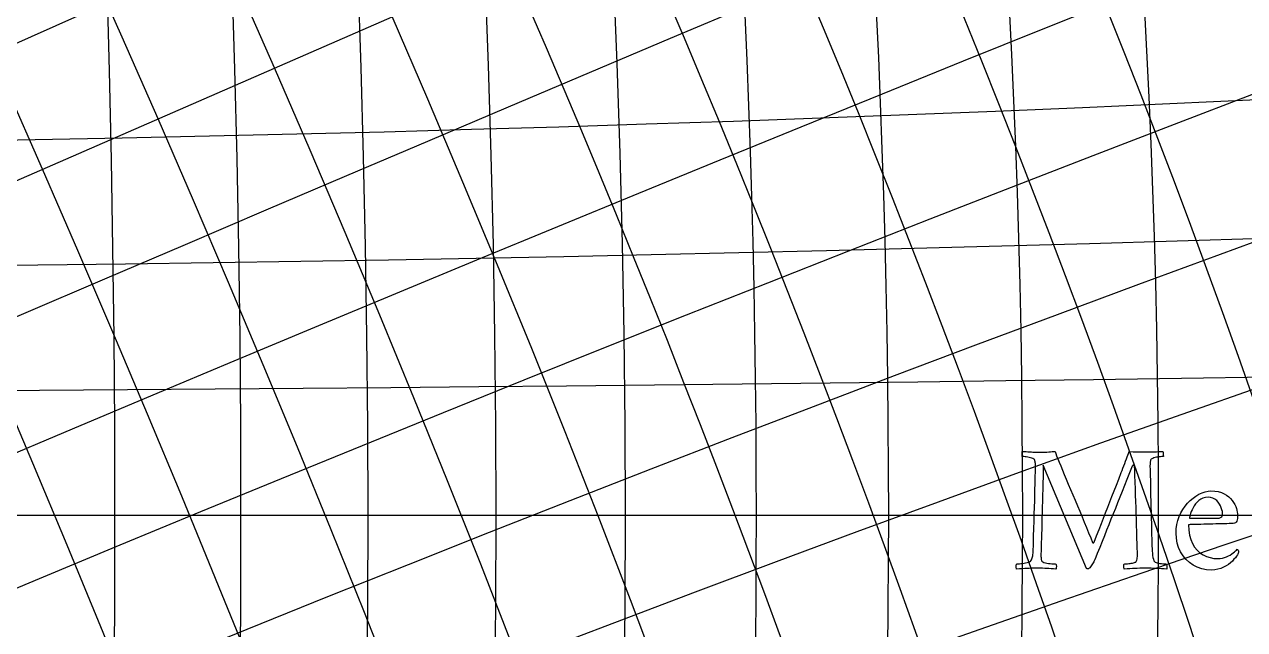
# Model space of a CAD drawing. Header units: millimetres. Extents: x -78 to 78, y -78 to 97.
# Drawn here: x 9.73 to 25.04, y -1.44 to 6.16 of the extents above; entities that cross this region are included whole.
import ezdxf

# ---------------------------------------------------------------- set-up
doc = ezdxf.new("R2010")
doc.units = ezdxf.units.MM
for name, color, linetype in [('CUT_OUTER', 1, 'Continuous'), ('ENGRAVE', 7, 'Continuous'), ('ENGRAVE_FINE', 8, 'Continuous'), ('TEXT', 5, 'Continuous')]:
    doc.layers.add(name, color=color, linetype=linetype)

msp = doc.modelspace()

# ---------------------------------------------------------------- linework, layer by layer
at = {"layer": 'CUT_OUTER'}
msp.add_arc((-0.0002, -0.0002), 77.9998, 178.593623, 0.21968, dxfattribs=at)
at = {"layer": 'ENGRAVE'}
for points in [[(-64.6943, -28.2418), (64.6943, 28.2418)], [(-70.59, 0), (70.59, 0)], [(-70.59, 0), (70.59, 0)], [(-70.59, 0), (70.59, 0)]]:
    msp.add_lwpolyline(points, dxfattribs=at)
for radius in [76.44, 76.44, 74.3925, 70.59, 70.59, 70.59]:
    msp.add_circle((0, 0), radius, dxfattribs=at)
for centre, radius, start, end in [((-193.9444, 0), 206.3914, 340, 20), ((-122.2655, 0), 141.18, 330, 30), ((-84.1259, 0), 109.8185, 320, 40), ((-59.232, 0), 92.1487, 310, 50), ((-40.7552, 0), 81.5103, 300, 60), ((-25.6927, 0), 75.1203, 290, 70), ((-12.4469, 0), 71.679, 280, 80)]:
    msp.add_arc(centre, radius, start, end, dxfattribs=at)
at = {"layer": 'ENGRAVE_FINE'}
msp.add_lwpolyline([(-64.6943, -28.2418), (64.6943, 28.2418)], dxfattribs=at)
for centre, radius, start, end in [((-223.8829, 0), 234.7477, 342.5, 17.5), ((-170.4193, 0), 184.4606, 337.5, 22.5), ((-151.3807, 0), 167.0302, 335, 25), ((-135.6021, 0), 152.8754, 332.5, 27.5), ((-110.8041, 0), 131.3792, 327.5, 32.5), ((-100.813, 0), 123.0699, 325, 35), ((-91.9947, 0), 115.9568, 322.5, 37.5), ((-77.0355, 0), 104.4864, 317.5, 42.5), ((-70.59, 0), 99.8293, 315, 45), ((-64.6838, 0), 95.7442, 312.5, 47.5), ((-54.1656, 0), 88.9767, 307.5, 52.5), ((-49.4277, 0), 86.1745, 305, 55), ((-44.9708, 0), 83.6978, 302.5, 57.5), ((-36.7468, 0), 79.5819, 297.5, 62.5), ((-32.9167, 0), 77.8874, 295, 65), ((-29.2393, 0), 76.4061, 292.5, 67.5), ((-22.2569, 0), 74.0157, 287.5, 72.5), ((-18.9145, 0), 73.0801, 285, 75), ((-15.6494, 0), 72.3039, 282.5, 77.5), ((-9.2933, 0), 71.1991, 277.5, 82.5), ((-6.1758, 0), 70.8596, 275, 85), ((-3.082, 0), 70.6573, 272.499999, 87.500001), ((-2.8246, -1.2331), 70.6573, 296.083333, 111.083334), ((-5.66, -2.4708), 70.8596, 298.583333, 108.583334), ((-8.5172, -3.7181), 71.1991, 301.083333, 106.083334), ((-11.4073, -4.9798), 71.679, 303.583333, 103.583333), ((-14.3424, -6.2611), 72.3039, 306.083333, 101.083333), ((-17.3348, -7.5674), 73.0801, 308.583333, 98.583333), ((-20.398, -8.9046), 74.0157, 311.083333, 96.083333), ((-23.5468, -10.2792), 75.1203, 313.583333, 93.583333), ((2.8246, 1.2331), 70.6573, 116.083333, 291.083334), ((5.66, 2.4708), 70.8596, 118.583333, 288.583334), ((8.5172, 3.7181), 71.1991, 121.083333, 286.083334), ((11.4073, 4.9798), 71.679, 123.583333, 283.583333), ((14.3424, 6.2611), 72.3039, 126.083333, 281.083333), ((17.3348, 7.5674), 73.0801, 128.583333, 278.583333), ((20.398, 8.9046), 74.0157, 131.083333, 276.083333), ((23.5468, 10.2792), 75.1203, 133.583333, 273.583333), ((26.7972, 11.6981), 76.4061, 136.083333, 271.083333), ((30.1674, 13.1694), 77.8874, 138.583333, 268.583333), ((33.6777, 14.7018), 79.5819, 141.083333, 266.083333), ((37.3513, 16.3054), 81.5103, 143.583333, 263.583333), ((41.2148, 17.992), 83.6978, 146.083333, 261.083333), ((45.2994, 19.7751), 86.1745, 148.583333, 258.583333), ((49.6417, 21.6707), 88.9767, 151.083333, 256.083333), ((54.2849, 23.6977), 92.1487, 153.583333, 253.583333), ((59.2814, 25.8789), 95.7442, 156.083333, 251.083333), ((64.6943, 28.2418), 99.8293, 158.583333, 248.583333), ((70.6014, 30.8205), 104.4864, 161.083333, 246.083333), ((77.0996, 33.6573), 109.8185, 163.583333, 243.583333), ((84.3112, 36.8055), 115.9568, 166.083333, 241.083333), ((92.393, 40.3335), 123.0699, 168.583333, 238.583333), ((101.5497, 44.3308), 131.3792, 171.083333, 236.083333), ((112.0538, 48.9163), 141.18, 173.583333, 233.583333), ((124.2765, 54.252), 152.8754, 176.083333, 231.083333), ((138.7373, 60.5648), 167.0302, 178.583333, 228.583333), ((-26.7972, -11.6981), 76.4061, 316.083333, 91.083333), ((156.1858, 68.1818), 184.4606, 181.083333, 226.083333), ((177.746, 77.5938), 206.3914, 183.583333, 223.583333), ((205.184, 89.5716), 234.7477, 186.083333, 221.083333), ((241.4423, 105.3999), 272.7388, 188.583333, 218.583333), ((291.817, 127.3906), 326.1418, 191.083333, 216.083333), ((366.8994, 160.1673), 406.5116, 193.583333, 213.583333), ((491.4017, 214.5179), 540.811, 196.083333, 211.083333), ((739.4588, 322.8055), 809.9294, 198.5833333, 208.5833333), ((1481.7422, 646.844), 1618.3171, 201.0833333, 206.0833333), ((-1481.7422, -646.844), 1618.3171, 21.0833333, 26.0833333), ((-739.4588, -322.8055), 809.9294, 18.5833333, 28.5833333), ((-491.4017, -214.5179), 540.811, 16.083333, 31.083333), ((-366.8994, -160.1673), 406.5116, 13.583333, 33.583333), ((-291.817, -127.3906), 326.1418, 11.083333, 36.083333), ((-241.4423, -105.3999), 272.7388, 8.583333, 38.583333), ((-205.184, -89.5716), 234.7477, 6.083333, 41.083333), ((-177.746, -77.5938), 206.3914, 3.583333, 43.583333), ((-156.1858, -68.1818), 184.4606, 1.083333, 46.083333), ((-138.7373, -60.5648), 167.0302, 358.583333, 48.583333), ((-124.2765, -54.252), 152.8754, 356.083333, 51.083333), ((-112.0538, -48.9163), 141.18, 353.583333, 53.583333), ((-101.5497, -44.3308), 131.3792, 351.083333, 56.083333), ((-92.393, -40.3335), 123.0699, 348.583333, 58.583333), ((-84.3112, -36.8055), 115.9568, 346.083333, 61.083333), ((-77.0996, -33.6573), 109.8185, 343.583333, 63.583333), ((-70.6014, -30.8205), 104.4864, 341.083333, 66.083333), ((-64.6943, -28.2418), 99.8293, 338.583333, 68.583333), ((-59.2814, -25.8789), 95.7442, 336.083333, 71.083333), ((-54.2849, -23.6977), 92.1487, 333.583333, 73.583333), ((-49.6417, -21.6707), 88.9767, 331.083333, 76.083333), ((-45.2994, -19.7751), 86.1745, 328.583333, 78.583333), ((-41.2148, -17.992), 83.6978, 326.083333, 81.083333), ((-37.3513, -16.3054), 81.5103, 323.583333, 83.583333), ((-33.6777, -14.7018), 79.5819, 321.083333, 86.083333), ((-30.1674, -13.1694), 77.8874, 318.583333, 88.583333), ((-61.1628, 140.1071), 135.6021, 266.083333, 321.083333), ((-66.8258, 153.0797), 151.3807, 268.583333, 318.583333), ((-73.7994, 169.0543), 170.4193, 271.083333, 316.083333), ((-82.5736, 189.1534), 193.9444, 273.583333, 313.583333), ((-93.9184, 215.1414), 223.8829, 276.083333, 311.083333), ((-109.118, 249.9594), 263.4455, 278.583333, 308.583333), ((-130.4836, 298.9021), 318.4109, 281.083333, 306.083333), ((-162.6382, 372.5594), 400.3358, 283.583333, 303.583333), ((-216.369, 495.642), 536.1843, 286.083333, 301.083333), ((-324.0386, 742.2834), 806.8474, 288.5833333, 298.5833333), ((-647.4603, 1483.1539), 1616.7768, 291.0833333, 296.0833333), ((647.4603, -1483.1539), 1616.7768, 111.0833333, 116.0833333), ((324.0386, -742.2834), 806.8474, 108.5833333, 118.5833333), ((216.369, -495.642), 536.1843, 106.083333, 121.083333), ((162.6382, -372.5594), 400.3358, 103.583333, 123.583333), ((130.4836, -298.9021), 318.4109, 101.083333, 126.083333), ((109.118, -249.9594), 263.4455, 98.583333, 128.583333), ((0, 540.811), 536.1843, 262.5, 277.5), ((93.9184, -215.1414), 223.8829, 96.083333, 131.083333), ((0, 809.9294), 806.8474, 265, 275), ((82.5736, -189.1534), 193.9444, 93.583333, 133.583333), ((0, 1618.3171), 1616.7768, 267.5, 272.5), ((73.7994, -169.0543), 170.4193, 91.083333, 136.083333)]:
    msp.add_arc(centre, radius, start, end, dxfattribs=at)
at = {"layer": 'TEXT'}
for points in [[(22.4825, 0.7914), (22.5101, 0.7916), (22.536, 0.7923), (22.5602, 0.7933), (22.5827, 0.7948), (22.6039, 0.7965), (22.6242, 0.798), (22.6437, 0.7993), (22.6624, 0.8005), (22.6707, 0.7759), (22.682, 0.7453), (22.6963, 0.7087), (22.7136, 0.6662), (22.7332, 0.6186), (22.7546, 0.5668), (22.7777, 0.511), (22.8024, 0.451), (22.8285, 0.388), (22.8556, 0.3232), (22.8837, 0.2565), (22.9129, 0.188), (22.9423, 0.1186), (22.9715, 0.0494), (23.0004, -0.0197), (23.029, -0.0887), (23.0569, -0.1564), (23.0836, -0.2216), (23.1093, -0.2844), (23.1337, -0.3449), (23.1352, -0.3469), (23.1371, -0.3483), (23.1397, -0.3491), (23.1428, -0.3494), (23.146, -0.3488), (23.1485, -0.3471), (23.1505, -0.3443), (23.1519, -0.3403), (23.1841, -0.2581), (23.2146, -0.1801), (23.2433, -0.1061), (23.2704, -0.0363), (23.2966, 0.0314), (23.323, 0.0992), (23.3496, 0.1669), (23.3762, 0.2347), (23.4036, 0.3042), (23.4323, 0.3773), (23.4623, 0.4539), (23.4935, 0.5341), (23.5039, 0.5609), (23.5146, 0.5887), (23.5255, 0.6178), (23.5368, 0.648), (23.5477, 0.6777), (23.5578, 0.7055), (23.5671, 0.7312), (23.5755, 0.755), (23.5825, 0.7749), (23.5874, 0.7891), (23.5904, 0.7977), (23.5914, 0.8005), (23.6425, 0.7975), (23.6888, 0.7954), (23.7302, 0.7941), (23.7668, 0.7937), (23.7973, 0.7938), (23.8297, 0.7943), (23.8639, 0.795), (23.9, 0.796), (23.9349, 0.7971), (23.9657, 0.7982), (23.9924, 0.7994), (24.015, 0.8005), (24.0161, 0.7967), (24.0172, 0.7897), (24.0184, 0.7796), (24.0195, 0.7664), (24.0205, 0.7534), (24.0212, 0.7442), (24.0217, 0.7386), (24.0218, 0.7368), (24.0126, 0.7365), (24.001, 0.7356), (23.987, 0.7342), (23.9706, 0.7322), (23.9531, 0.7296), (23.9361, 0.7265), (23.9195, 0.7228), (23.9034, 0.7185), (23.889, 0.7138), (23.8778, 0.7089), (23.8697, 0.7036), (23.8647, 0.698), (23.8615, 0.6895), (23.859, 0.6798), (23.857, 0.669), (23.8556, 0.6571), (23.8546, 0.6448), (23.8539, 0.6332), (23.8534, 0.6221), (23.8533, 0.6115), (23.8544, 0.5794), (23.8556, 0.5398), (23.8567, 0.4928), (23.8578, 0.4385), (23.8591, 0.3786), (23.8604, 0.3152), (23.8619, 0.2483), (23.8635, 0.1777), (23.8652, 0.1056), (23.867, 0.034), (23.8687, -0.0372), (23.8704, -0.108), (23.872, -0.1766), (23.8735, -0.2413), (23.8749, -0.3019), (23.8761, -0.3585), (23.8773, -0.39), (23.8789, -0.4206), (23.8808, -0.4503), (23.8829, -0.4792), (23.8859, -0.5065), (23.8903, -0.5316), (23.8961, -0.5544), (23.9034, -0.5748), (23.9085, -0.5823), (23.9171, -0.5888), (23.929, -0.5943), (23.9444, -0.5988), (23.9615, -0.6025), (23.9788, -0.6056), (23.9963, -0.6081), (24.0138, -0.6101), (24.0298, -0.6116), (24.0426, -0.6127), (24.052, -0.6133), (24.0582, -0.6136), (24.0621, -0.6219), (24.0648, -0.6309), (24.0661, -0.6407), (24.0662, -0.6511), (24.0656, -0.6609), (24.0648, -0.6685), (24.0639, -0.674), (24.0628, -0.6773), (24.03, -0.6751), (23.9976, -0.673), (23.9657, -0.6711), (23.9341, -0.6693), (23.9022, -0.6679), (23.8689, -0.6668), (23.8344, -0.6661), (23.7986, -0.6659), (23.7612, -0.6661), (23.7263, -0.6668), (23.694, -0.6679), (23.6643, -0.6693), (23.6346, -0.6711), (23.6022, -0.673), (23.5674, -0.6751), (23.5299, -0.6773), (23.5288, -0.6739), (23.5277, -0.6682), (23.5265, -0.6602), (23.5254, -0.65), (23.5248, -0.6392), (23.5254, -0.6295), (23.5271, -0.621), (23.5299, -0.6136), (23.5378, -0.6133), (23.5476, -0.6127), (23.5594, -0.6116), (23.5732, -0.6101), (23.588, -0.6083), (23.6028, -0.6062), (23.6176, -0.6037), (23.6324, -0.601), (23.6462, -0.5981), (23.658, -0.5951), (23.6679, -0.5919), (23.6757, -0.5885), (23.6809, -0.5835), (23.6854, -0.5754), (23.6889, -0.5642), (23.6916, -0.5498), (23.6936, -0.5344), (23.695, -0.5202), (23.6959, -0.5071), (23.6962, -0.4951), (23.696, -0.4817), (23.6956, -0.4664), (23.6949, -0.4493), (23.6939, -0.4303), (23.6929, -0.4113), (23.6922, -0.3941), (23.6918, -0.3788), (23.6916, -0.3654), (23.6893, -0.2853), (23.6871, -0.2068), (23.6848, -0.1299), (23.6825, -0.0545), (23.6802, 0.0205), (23.678, 0.0963), (23.6757, 0.173), (23.6734, 0.2506), (23.671, 0.3301), (23.6683, 0.4126), (23.6653, 0.498), (23.662, 0.5865), (23.6617, 0.5906), (23.6609, 0.5961), (23.6595, 0.6031), (23.6575, 0.6115), (23.6548, 0.6195), (23.6512, 0.6252), (23.6468, 0.6286), (23.6415, 0.6297), (23.6391, 0.6287), (23.6364, 0.6258), (23.6334, 0.6208), (23.6301, 0.6138), (23.5966, 0.53), (23.5644, 0.4493), (23.5334, 0.3717), (23.5038, 0.2973), (23.4749, 0.2251), (23.4465, 0.1541), (23.4186, 0.0844), (23.391, 0.0161), (23.3636, -0.052), (23.3361, -0.1206), (23.3084, -0.1897), (23.2806, -0.2595), (23.2522, -0.3308), (23.2228, -0.4049), (23.1924, -0.4817), (23.1611, -0.5612), (23.1581, -0.5669), (23.1537, -0.5748), (23.1478, -0.5851), (23.1406, -0.5976), (23.1325, -0.6111), (23.1243, -0.6241), (23.116, -0.6367), (23.1075, -0.6489), (23.0992, -0.6595), (23.0913, -0.6674), (23.0838, -0.6725), (23.0768, -0.675), (23.0741, -0.6758), (23.0705, -0.6756), (23.0661, -0.6746), (23.0609, -0.6728), (23.0597, -0.6718), (23.0586, -0.6711), (23.0574, -0.6706), (23.0563, -0.6705), (22.5144, 0.6275), (22.5131, 0.554), (22.5115, 0.4794), (22.5097, 0.4037), (22.5075, 0.3269), (22.5053, 0.25), (22.5033, 0.1743), (22.5013, 0.0997), (22.4996, 0.0263), (22.4979, -0.0448), (22.4961, -0.1123), (22.4944, -0.1763), (22.4927, -0.2367), (22.4911, -0.2925), (22.4896, -0.3426), (22.4882, -0.387), (22.487, -0.4257), (22.486, -0.4575), (22.4853, -0.4812), (22.4849, -0.4968), (22.4848, -0.5043), (22.4849, -0.5124), (22.4853, -0.5211), (22.486, -0.5301), (22.487, -0.5396), (22.4883, -0.5489), (22.4899, -0.5575), (22.4917, -0.5654), (22.4939, -0.5726), (22.4993, -0.5801), (22.509, -0.5868), (22.5227, -0.5926), (22.5405, -0.5976), (22.5605, -0.6018), (22.5807, -0.6053), (22.601, -0.6081), (22.6214, -0.6101), (22.6399, -0.6116), (22.6544, -0.6127), (22.6649, -0.6133), (22.6715, -0.6136), (22.6753, -0.6191), (22.6777, -0.6267), (22.6787, -0.6362), (22.6783, -0.6477), (22.6772, -0.659), (22.676, -0.6676), (22.6749, -0.6738), (22.6738, -0.6773), (22.6419, -0.6751), (22.6123, -0.673), (22.585, -0.6711), (22.5599, -0.6693), (22.5344, -0.6679), (22.5058, -0.6668), (22.4741, -0.6661), (22.4392, -0.6659), (22.4021, -0.6661), (22.3681, -0.6668), (22.3372, -0.6679), (22.3094, -0.6693), (22.2817, -0.6711), (22.2508, -0.673), (22.2168, -0.6751), (22.1796, -0.6773), (22.1785, -0.6739), (22.1774, -0.6682), (22.1762, -0.6602), (22.1751, -0.65), (22.1745, -0.6392), (22.1751, -0.6295), (22.1768, -0.621), (22.1796, -0.6136), (22.1881, -0.6133), (22.1998, -0.6124), (22.2149, -0.611), (22.2331, -0.609), (22.253, -0.6064), (22.2727, -0.6033), (22.2923, -0.5996), (22.3117, -0.5953), (22.3292, -0.5905), (22.343, -0.5851), (22.3531, -0.5791), (22.3595, -0.5726), (22.3668, -0.561), (22.3726, -0.5489), (22.377, -0.5365), (22.38, -0.5236), (22.3821, -0.5099), (22.384, -0.4949), (22.3856, -0.4786), (22.3868, -0.461), (22.3902, -0.3618), (22.3934, -0.2646), (22.3965, -0.1694), (22.3994, -0.0762), (22.4021, 0.0137), (22.4045, 0.0989), (22.4066, 0.1794), (22.4085, 0.2552), (22.4101, 0.3252), (22.4116, 0.3884), (22.413, 0.4447), (22.4142, 0.4942), (22.4152, 0.5356), (22.4159, 0.5674), (22.4163, 0.5897), (22.4164, 0.6024), (22.4164, 0.6148), (22.4162, 0.6269), (22.4158, 0.6387), (22.4153, 0.6502), (22.4144, 0.6613), (22.4127, 0.6719), (22.4104, 0.6818), (22.4073, 0.6912), (22.4033, 0.6978), (22.3957, 0.704), (22.3845, 0.7098), (22.3698, 0.7151), (22.3531, 0.72), (22.3362, 0.7242), (22.319, 0.7279), (22.3015, 0.7311), (22.2852, 0.7336), (22.2716, 0.7353), (22.2607, 0.7364), (22.2525, 0.7368), (22.2515, 0.7387), (22.2508, 0.7444), (22.2504, 0.7541), (22.2502, 0.7675), (22.2504, 0.7811), (22.2508, 0.7911), (22.2515, 0.7976), (22.2525, 0.8005), (22.2774, 0.7994), (22.2997, 0.7982), (22.3195, 0.7971), (22.3367, 0.796), (22.3527, 0.7949), (22.3686, 0.794), (22.3846, 0.7932), (22.4005, 0.7925), (22.4176, 0.7921), (22.4369, 0.7917), (22.4586, 0.7915), (22.4825, 0.7914)], [(24.3383, -0.1194), (24.3405, -0.1872), (24.3491, -0.2492), (24.3644, -0.3056), (24.3861, -0.3562), (24.4133, -0.401), (24.4448, -0.4396), (24.4805, -0.4722), (24.5205, -0.4986), (24.5635, -0.519), (24.6082, -0.5336), (24.6545, -0.5423), (24.7027, -0.5452), (24.7327, -0.5439), (24.7613, -0.5398), (24.7885, -0.5331), (24.8142, -0.5236), (24.8383, -0.5124), (24.8603, -0.5003), (24.8804, -0.4873), (24.8985, -0.4735), (24.9143, -0.4601), (24.9275, -0.4482), (24.9382, -0.4379), (24.9463, -0.4291), (24.9478, -0.4296), (24.95, -0.4311), (24.9529, -0.4336), (24.9565, -0.4371), (24.96, -0.4414), (24.9625, -0.4465), (24.964, -0.4522), (24.9645, -0.4587), (24.9637, -0.4681), (24.9611, -0.4781), (24.9568, -0.4886), (24.9509, -0.4997), (24.9392, -0.5164), (24.9247, -0.5347), (24.9073, -0.5546), (24.8871, -0.576), (24.864, -0.5975), (24.8381, -0.6178), (24.8094, -0.6368), (24.7778, -0.6545), (24.7435, -0.6695), (24.7066, -0.6802), (24.6672, -0.6866), (24.6252, -0.6887), (24.5622, -0.6849), (24.5028, -0.6733), (24.4472, -0.6541), (24.3952, -0.6272), (24.3479, -0.5938), (24.3059, -0.5549), (24.2693, -0.5107), (24.2381, -0.461), (24.2132, -0.4071), (24.1954, -0.35), (24.1848, -0.2898), (24.1812, -0.2265), (24.1837, -0.1716), (24.1912, -0.1186), (24.2036, -0.0674), (24.221, -0.0181), (24.2425, 0.0287), (24.2672, 0.0724), (24.2949, 0.113), (24.3258, 0.1504), (24.359, 0.1844), (24.3938, 0.2145), (24.4302, 0.2407), (24.4681, 0.2631), (24.5065, 0.2811), (24.5444, 0.2939), (24.5817, 0.3016), (24.6184, 0.3041), (24.6663, 0.302), (24.7098, 0.2956), (24.7488, 0.2849), (24.7835, 0.27), (24.8142, 0.2519), (24.8416, 0.2318), (24.8655, 0.2098), (24.886, 0.1857), (24.9033, 0.1607), (24.9178, 0.1356), (24.9295, 0.1106), (24.9383, 0.0855), (24.9448, 0.0615), (24.9494, 0.0394), (24.9522, 0.0193), (24.9531, 0.0013), (24.9524, -0.0214), (24.9503, -0.0414), (24.9467, -0.0589), (24.9417, -0.0739), (24.9348, -0.086), (24.9252, -0.0949), (24.9131, -0.1008), (24.8985, -0.1035), (24.8857, -0.1046), (24.868, -0.1055), (24.8453, -0.1063), (24.8176, -0.1069), (24.7864, -0.1075), (24.753, -0.1083), (24.7175, -0.1093), (24.6799, -0.1103), (24.6413, -0.1115), (24.603, -0.1126), (24.565, -0.1137), (24.5273, -0.1149), (24.4912, -0.1159), (24.4579, -0.1169), (24.4274, -0.1176), (24.3998, -0.1183), (24.3763, -0.1188), (24.3582, -0.1191), (24.3456, -0.1194), (24.3383, -0.1194)], [(24.3497, -0.0375), (24.7118, -0.0375), (24.7217, -0.0367), (24.7308, -0.0346), (24.7393, -0.031), (24.7471, -0.0261), (24.7537, -0.0192), (24.7587, -0.0101), (24.7622, 0.0013), (24.7641, 0.0149), (24.764, 0.03), (24.7613, 0.0479), (24.756, 0.0687), (24.7482, 0.0923), (24.7377, 0.1168), (24.7246, 0.1402), (24.7087, 0.1624), (24.6901, 0.1834), (24.6684, 0.2014), (24.6432, 0.2142), (24.6143, 0.2219), (24.582, 0.2244), (24.5482, 0.2219), (24.5176, 0.2145), (24.4902, 0.202), (24.4658, 0.1846), (24.4443, 0.1639), (24.4251, 0.1419), (24.4084, 0.1184), (24.3941, 0.0935), (24.382, 0.0686), (24.3719, 0.0451), (24.3638, 0.023), (24.3577, 0.0024), (24.3533, -0.015), (24.3506, -0.0275), (24.3493, -0.035), (24.3497, -0.0375)]]:
    msp.add_lwpolyline(points, close=True, dxfattribs=at)

doc.saveas('drawing.dxf')
